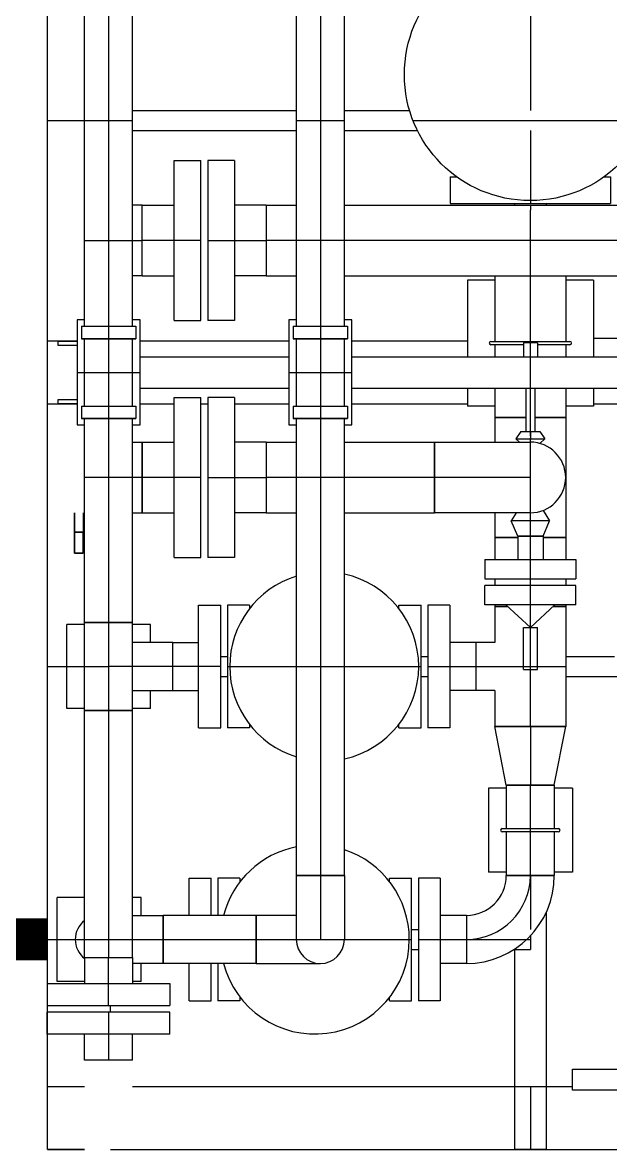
# Model space of a CAD drawing. Header units: inches. Extents: x 517790 to 538444, y 301815 to 302461.
# Drawn here: x 517877.428 to 517878.875, y 302324.269 to 302327.042 of the extents above; entities that cross this region are included whole.
import ezdxf

# ---------------------------------------------------------------- set-up
doc = ezdxf.new("R2010")
doc.units = ezdxf.units.IN
doc.header["$MEASUREMENT"] = 0
doc.layers.add('电气-接地设计-接地线', color=3, linetype='接地线')
doc.layers.add('硅胶总平面底图 工艺装置区', color=253, linetype='Continuous')
doc.styles.add('EESLTYPE', font='TXT.shx')
doc.linetypes.add('接地线', pattern='A,500,["/",EESLTYPE,S=200,R=0,X=0,Y=-100],-200,60,-200', length=960)

msp = doc.modelspace()

# ---------------------------------------------------------------- linework, layer by layer
at = {"layer": '电气-接地设计-接地线', "color": 1, "linetype": '接地线', "ltscale": 0.005, "const_width": 0.1033}
msp.add_lwpolyline([(517875.4226, 302324.7859), (517877.4893, 302324.7859)], dxfattribs=at)
at = {"layer": '硅胶总平面底图 工艺装置区', "color": 253, "linetype": 'Continuous', "lineweight": -3}
for p, q in [((517877.4893, 302326.5928), (517877.4893, 302329.0389)), ((517877.581, 302326.2946), (517877.581, 302328.5528)), ((517877.6401, 302328.5528), (517877.6401, 302326.2946)), ((517877.6991, 302326.2946), (517877.6991, 302328.5528)), ((517878.1019, 302326.2946), (517878.1019, 302327.8811)), ((517878.1609, 302327.8811), (517878.1609, 302326.2946)), ((517878.22, 302326.2946), (517878.22, 302327.8811)), ((517878.6776, 302327.2305), (517878.6776, 302326.8257)), ((517877.6991, 302326.8257), (517878.1019, 302326.8257)), ((517878.22, 302326.8257), (517878.3804, 302326.8257)), ((517877.4893, 302326.8009), (517877.6991, 302326.8009)), ((517878.1019, 302326.8009), (517878.22, 302326.8009)), ((517878.3889, 302326.8009), (517878.6776, 302326.8009)), ((517878.6776, 302326.8009), (517878.9663, 302326.8009)), ((517877.6991, 302326.7761), (517878.1019, 302326.7761)), ((517878.22, 302326.7761), (517878.3998, 302326.7761)), ((517878.6776, 302326.7761), (517878.6776, 302326.597)), ((517877.8015, 302326.5059), (517877.8015, 302326.7028)), ((517877.8015, 302326.7028), (517877.8672, 302326.7028)), ((517877.8672, 302326.5059), (517877.8672, 302326.7028)), ((517877.8837, 302326.7028), (517877.8837, 302326.5059)), ((517877.9493, 302326.7028), (517877.8837, 302326.7028)), ((517877.9493, 302326.7028), (517877.9493, 302326.5059)), ((517878.4807, 302326.6626), (517878.4958, 302326.6626)), ((517878.4807, 302326.6626), (517878.4807, 302326.597)), ((517878.8594, 302326.6626), (517878.8744, 302326.6626)), ((517878.8744, 302326.6626), (517878.8744, 302326.597)), ((517878.4807, 302326.597), (517878.6776, 302326.597)), ((517878.6388, 302326.597), (517878.6388, 302326.5928)), ((517878.6776, 302326.597), (517878.8744, 302326.597)), ((517878.7163, 302326.597), (517878.7163, 302326.5928)), ((517877.4893, 302326.419), (517877.4893, 302326.5928)), ((517877.7228, 302326.5928), (517877.6991, 302326.5928)), ((517877.7228, 302326.419), (517877.7228, 302326.5928)), ((517877.7228, 302326.5059), (517877.7228, 302326.5928)), ((517877.7228, 302326.5928), (517877.8015, 302326.5928)), ((517878.028, 302326.5928), (517877.9493, 302326.5928)), ((517878.028, 302326.5928), (517878.028, 302326.5059)), ((517878.028, 302326.5928), (517878.028, 302326.419)), ((517878.028, 302326.5928), (517878.1019, 302326.5928)), ((517878.22, 302326.5928), (517878.958, 302326.5928)), ((517878.6776, 302326.5928), (517878.6776, 302326.5805)), ((517878.6776, 302326.4362), (517878.6776, 302326.5805)), ((517877.581, 302326.5059), (517877.6991, 302326.5059)), ((517877.6991, 302326.5059), (517877.7228, 302326.5059)), ((517877.8672, 302326.5059), (517877.7228, 302326.5059)), ((517877.7228, 302326.419), (517877.7228, 302326.5059)), ((517877.8015, 302326.3091), (517877.8015, 302326.5059)), ((517877.8672, 302326.3091), (517877.8672, 302326.5059)), ((517877.8837, 302326.5059), (517878.028, 302326.5059)), ((517877.8837, 302326.5059), (517877.8837, 302326.3091)), ((517877.9493, 302326.5059), (517877.9493, 302326.3091)), ((517878.028, 302326.5059), (517878.028, 302326.419)), ((517878.1019, 302326.5059), (517878.028, 302326.5059)), ((517878.22, 302326.5059), (517878.1019, 302326.5059)), ((517878.958, 302326.5059), (517878.22, 302326.5059)), ((517878.6776, 302326.419), (517878.6776, 302326.4362)), ((517877.4893, 302326.0095), (517877.4893, 302326.419)), ((517877.7228, 302326.419), (517877.6991, 302326.419)), ((517877.7228, 302326.419), (517877.8015, 302326.419)), ((517878.028, 302326.419), (517877.9493, 302326.419)), ((517878.028, 302326.419), (517878.1019, 302326.419)), ((517878.22, 302326.419), (517878.958, 302326.419)), ((517878.5226, 302326.4081), (517878.5226, 302326.2197)), ((517878.5906, 302326.4081), (517878.5226, 302326.4081)), ((517878.5906, 302326.419), (517878.5906, 302326.2573)), ((517878.6776, 302326.2573), (517878.6776, 302326.419)), ((517878.7645, 302326.419), (517878.7645, 302326.2573)), ((517878.8326, 302326.4081), (517878.7645, 302326.4081)), ((517878.8326, 302326.4081), (517878.8326, 302326.2197)), ((517877.581, 302326.3101), (517877.5626, 302326.3101)), ((517877.581, 302326.3101), (517877.5626, 302326.3101)), ((517877.5626, 302326.3101), (517877.5626, 302326.0518)), ((517877.5626, 302326.3101), (517877.5626, 302326.0518)), ((517877.5729, 302326.2946), (517877.6401, 302326.2946)), ((517877.5729, 302326.2946), (517877.6401, 302326.2946)), ((517877.5729, 302326.2946), (517877.5729, 302326.2636)), ((517877.6401, 302326.2946), (517877.6401, 302326.2636)), ((517877.6401, 302326.2946), (517877.7073, 302326.2946)), ((517877.6401, 302326.2946), (517877.7073, 302326.2946)), ((517877.7176, 302326.3101), (517877.6991, 302326.3101)), ((517877.7176, 302326.3101), (517877.6991, 302326.3101)), ((517877.7073, 302326.2946), (517877.7073, 302326.2636)), ((517877.7176, 302326.0518), (517877.7176, 302326.3101)), ((517877.7176, 302326.0518), (517877.7176, 302326.3101)), ((517877.8015, 302326.3091), (517877.8672, 302326.3091)), ((517877.9493, 302326.3091), (517877.8837, 302326.3091)), ((517878.1019, 302326.3101), (517878.0834, 302326.3101)), ((517878.1019, 302326.3101), (517878.0834, 302326.3101)), ((517878.0834, 302326.3101), (517878.0834, 302326.0518)), ((517878.0834, 302326.3101), (517878.0834, 302326.0518)), ((517878.0938, 302326.2946), (517878.1609, 302326.2946)), ((517878.0938, 302326.2946), (517878.1609, 302326.2946)), ((517878.0938, 302326.2946), (517878.0938, 302326.2636)), ((517878.1609, 302326.2946), (517878.1609, 302326.2636)), ((517878.1609, 302326.2946), (517878.2281, 302326.2946)), ((517878.1609, 302326.2946), (517878.2281, 302326.2946)), ((517878.2384, 302326.3101), (517878.22, 302326.3101)), ((517878.2384, 302326.3101), (517878.22, 302326.3101)), ((517878.2281, 302326.2946), (517878.2281, 302326.2636)), ((517878.2384, 302326.0518), (517878.2384, 302326.3101)), ((517878.2384, 302326.0518), (517878.2384, 302326.3101)), ((517877.6401, 302326.2636), (517877.5729, 302326.2636)), ((517877.5729, 302326.2636), (517877.6401, 302326.2636)), ((517877.581, 302326.0983), (517877.581, 302326.2636)), ((517877.6401, 302326.2636), (517877.6401, 302326.0983)), ((517877.7073, 302326.2636), (517877.6401, 302326.2636)), ((517877.6401, 302326.2636), (517877.7073, 302326.2636)), ((517877.6991, 302326.0983), (517877.6991, 302326.2636)), ((517878.1609, 302326.2636), (517878.0938, 302326.2636)), ((517878.0938, 302326.2636), (517878.1609, 302326.2636)), ((517878.1019, 302326.0983), (517878.1019, 302326.2636)), ((517878.1609, 302326.2636), (517878.1609, 302326.0983)), ((517878.2281, 302326.2636), (517878.1609, 302326.2636)), ((517878.1609, 302326.2636), (517878.2281, 302326.2636)), ((517878.22, 302326.0983), (517878.22, 302326.2636)), ((517878.8326, 302326.2651), (517878.9187, 302326.2651)), ((517877.4893, 302326.1034), (517877.4893, 302326.2584)), ((517877.4893, 302326.2584), (517877.5626, 302326.2584)), ((517877.5151, 302326.2574), (517877.5151, 302326.2481)), ((517877.5626, 302326.2574), (517877.5151, 302326.2574)), ((517877.5151, 302326.2481), (517877.5626, 302326.2481)), ((517877.7176, 302326.2584), (517878.0834, 302326.2584)), ((517878.2384, 302326.2584), (517878.5226, 302326.2584)), ((517878.5805, 302326.2573), (517878.7747, 302326.2573)), ((517878.6604, 302326.249), (517878.5805, 302326.249)), ((517878.5906, 302326.249), (517878.5906, 302326.2197)), ((517878.6604, 302326.254), (517878.6604, 302326.2197)), ((517878.6948, 302326.254), (517878.6604, 302326.254)), ((517878.6776, 302326.2023), (517878.6776, 302326.2573)), ((517878.6948, 302326.254), (517878.6948, 302326.2197)), ((517878.7747, 302326.249), (517878.6948, 302326.249)), ((517878.7645, 302326.249), (517878.7645, 302326.2197)), ((517877.7176, 302326.2197), (517878.0834, 302326.2197)), ((517878.2384, 302326.2197), (517879.1073, 302326.2197)), ((517877.5626, 302326.1809), (517877.581, 302326.1809)), ((517877.581, 302326.1809), (517877.6991, 302326.1809)), ((517877.6991, 302326.1809), (517877.7176, 302326.1809)), ((517878.0834, 302326.1809), (517878.1019, 302326.1809)), ((517878.1019, 302326.1809), (517878.22, 302326.1809)), ((517878.22, 302326.1809), (517878.2384, 302326.1809)), ((517878.6776, 302326.1629), (517878.6776, 302326.2023)), ((517878.6776, 302326.1629), (517878.6776, 302326.1629)), ((517878.6776, 302326.1629), (517878.6776, 302326.1629)), ((517878.6776, 302326.1422), (517878.6776, 302326.1629)), ((517877.7176, 302326.1422), (517878.0834, 302326.1422)), ((517878.2384, 302326.1422), (517879.1073, 302326.1422)), ((517878.5226, 302326.1422), (517878.5226, 302326.0981)), ((517878.5906, 302326.1422), (517878.5906, 302326.0701)), ((517878.6666, 302326.1422), (517878.6666, 302326.0358)), ((517878.6776, 302326.0358), (517878.6776, 302326.1422)), ((517878.6886, 302326.1422), (517878.6886, 302326.0358)), ((517878.7645, 302326.1422), (517878.7645, 302326.0701)), ((517878.8326, 302326.1422), (517878.8326, 302326.0981)), ((517877.4893, 302326.1034), (517877.5626, 302326.1034)), ((517877.5151, 302326.1138), (517877.5151, 302326.1045)), ((517877.5626, 302326.1138), (517877.5151, 302326.1138)), ((517877.5151, 302326.1045), (517877.5626, 302326.1045)), ((517877.5729, 302326.0983), (517877.6401, 302326.0983)), ((517877.5729, 302326.0983), (517877.6401, 302326.0983)), ((517877.5729, 302326.0983), (517877.5729, 302326.0673)), ((517877.6401, 302326.0983), (517877.6401, 302326.0673)), ((517877.6401, 302326.0983), (517877.7073, 302326.0983)), ((517877.6401, 302326.0983), (517877.7073, 302326.0983)), ((517877.7073, 302326.0983), (517877.7073, 302326.0673)), ((517877.7176, 302326.1034), (517877.8015, 302326.1034)), ((517877.8015, 302325.9226), (517877.8015, 302326.1194)), ((517877.8015, 302326.1194), (517877.8672, 302326.1194)), ((517877.8672, 302325.9226), (517877.8672, 302326.1194)), ((517877.8672, 302326.1034), (517877.8837, 302326.1034)), ((517877.8837, 302326.1194), (517877.8837, 302325.9226)), ((517877.9493, 302326.1194), (517877.8837, 302326.1194)), ((517877.9493, 302326.1194), (517877.9493, 302325.9226)), ((517877.9493, 302326.1034), (517878.0834, 302326.1034)), ((517878.0938, 302326.0983), (517878.1609, 302326.0983)), ((517878.0938, 302326.0983), (517878.1609, 302326.0983)), ((517878.0938, 302326.0983), (517878.0938, 302326.0673)), ((517878.1609, 302326.0983), (517878.1609, 302326.0673)), ((517878.1609, 302326.0983), (517878.2281, 302326.0983)), ((517878.1609, 302326.0983), (517878.2281, 302326.0983)), ((517878.2281, 302326.0983), (517878.2281, 302326.0673)), ((517878.2384, 302326.1034), (517878.5226, 302326.1034)), ((517878.5906, 302326.0981), (517878.5226, 302326.0981)), ((517878.8326, 302326.0981), (517878.7645, 302326.0981)), ((517878.8326, 302326.1034), (517878.9187, 302326.1034)), ((517878.5906, 302326.0701), (517878.6666, 302326.0701)), ((517878.5906, 302326.0701), (517878.5906, 302326.0095)), ((517878.6666, 302326.0701), (517878.5906, 302326.0701)), ((517878.6886, 302326.0701), (517878.7645, 302326.0701)), ((517878.7645, 302326.0701), (517878.6886, 302326.0701)), ((517878.7645, 302326.0701), (517878.7645, 302325.7751)), ((517877.5626, 302326.0518), (517877.581, 302326.0518)), ((517877.5626, 302326.0518), (517877.581, 302326.0518)), ((517877.6401, 302326.0673), (517877.5729, 302326.0673)), ((517877.5729, 302326.0673), (517877.6401, 302326.0673)), ((517877.581, 302325.5657), (517877.581, 302326.0673)), ((517877.6401, 302326.0673), (517877.6401, 302325.5657)), ((517877.7073, 302326.0673), (517877.6401, 302326.0673)), ((517877.6401, 302326.0673), (517877.7073, 302326.0673)), ((517877.6991, 302325.5657), (517877.6991, 302326.0673)), ((517877.6991, 302326.0518), (517877.7176, 302326.0518)), ((517877.6991, 302326.0518), (517877.7176, 302326.0518)), ((517878.0834, 302326.0518), (517878.1019, 302326.0518)), ((517878.0834, 302326.0518), (517878.1019, 302326.0518)), ((517878.1609, 302326.0673), (517878.0938, 302326.0673)), ((517878.0938, 302326.0673), (517878.1609, 302326.0673)), ((517878.1019, 302324.9434), (517878.1019, 302326.0673)), ((517878.1609, 302326.0673), (517878.1609, 302324.9434)), ((517878.2281, 302326.0673), (517878.1609, 302326.0673)), ((517878.1609, 302326.0673), (517878.2281, 302326.0673)), ((517878.22, 302324.9434), (517878.22, 302326.0673)), ((517878.22, 302326.0518), (517878.2384, 302326.0518)), ((517878.22, 302326.0518), (517878.2384, 302326.0518)), ((517878.6538, 302326.0358), (517878.642, 302326.018)), ((517878.642, 302326.018), (517878.6776, 302326.018)), ((517878.6505, 302326.0095), (517878.642, 302326.018)), ((517878.6538, 302326.0358), (517878.6776, 302326.0358)), ((517878.6776, 302326.0358), (517878.6776, 302326.0245)), ((517878.6776, 302326.0358), (517878.7013, 302326.0358)), ((517878.6776, 302326.0245), (517878.6776, 302326.0358)), ((517878.6776, 302326.0245), (517878.6776, 302326.0194)), ((517878.6776, 302326.0194), (517878.6776, 302326.0194)), ((517878.6776, 302325.7785), (517878.6776, 302326.0194)), ((517878.6776, 302326.018), (517878.7132, 302326.018)), ((517878.7013, 302326.0358), (517878.7132, 302326.018)), ((517878.7013, 302326.0062), (517878.7132, 302326.018)), ((517877.4893, 302325.8357), (517877.4893, 302326.0095)), ((517877.6991, 302326.0095), (517877.7228, 302326.0095)), ((517877.7228, 302326.0095), (517877.7228, 302325.8357)), ((517877.7228, 302325.9226), (517877.7228, 302326.0095)), ((517877.7228, 302326.0095), (517877.8015, 302326.0095)), ((517878.028, 302326.0095), (517877.9493, 302326.0095)), ((517878.028, 302326.0095), (517878.028, 302325.9226)), ((517878.028, 302326.0095), (517878.028, 302325.8357)), ((517878.028, 302326.0095), (517878.1019, 302326.0095)), ((517878.22, 302326.0095), (517878.4414, 302326.0095)), ((517878.4414, 302325.8357), (517878.4414, 302326.0095)), ((517878.4414, 302326.0095), (517878.6776, 302326.0095)), ((517878.4414, 302326.0095), (517878.4414, 302325.8357)), ((517877.6991, 302325.9226), (517877.581, 302325.9226)), ((517877.7228, 302325.9226), (517877.6991, 302325.9226)), ((517877.8672, 302325.9226), (517877.7228, 302325.9226)), ((517877.7228, 302325.8357), (517877.7228, 302325.9226)), ((517877.8015, 302325.7257), (517877.8015, 302325.9226)), ((517877.8672, 302325.7257), (517877.8672, 302325.9226)), ((517877.8837, 302325.9226), (517878.028, 302325.9226)), ((517877.8837, 302325.9226), (517877.8837, 302325.7257)), ((517877.9493, 302325.9226), (517877.9493, 302325.7257)), ((517878.028, 302325.9226), (517878.028, 302325.8357)), ((517878.1019, 302325.9226), (517878.028, 302325.9226)), ((517878.22, 302325.9226), (517878.1019, 302325.9226)), ((517878.4414, 302325.9226), (517878.22, 302325.9226)), ((517878.4414, 302325.9226), (517878.4414, 302325.9226)), ((517878.4414, 302325.9226), (517878.4414, 302325.9226)), ((517878.6776, 302325.9226), (517878.4414, 302325.9226)), ((517877.4893, 302324.6778), (517877.4893, 302325.8357)), ((517877.5564, 302325.7883), (517877.5564, 302325.8357)), ((517877.5564, 302325.8357), (517877.5564, 302325.7883)), ((517877.5771, 302325.8357), (517877.5771, 302325.7883)), ((517877.5771, 302325.8357), (517877.5771, 302325.7883)), ((517877.6991, 302325.8357), (517877.7228, 302325.8357)), ((517877.7228, 302325.8357), (517877.8015, 302325.8357)), ((517878.028, 302325.8357), (517877.9493, 302325.8357)), ((517878.028, 302325.8357), (517878.1019, 302325.8357)), ((517878.22, 302325.8357), (517878.4414, 302325.8357)), ((517878.6776, 302325.8357), (517878.4414, 302325.8357)), ((517878.5906, 302325.8357), (517878.5906, 302325.7751)), ((517878.6428, 302325.8357), (517878.6308, 302325.8162)), ((517878.7088, 302325.8414), (517878.7243, 302325.8162)), ((517878.6776, 302325.8162), (517878.6308, 302325.8162)), ((517878.6464, 302325.7784), (517878.6308, 302325.8162)), ((517878.7243, 302325.8162), (517878.6776, 302325.8162)), ((517878.7088, 302325.7784), (517878.7243, 302325.8162)), ((517877.5564, 302325.7883), (517877.5564, 302325.7366)), ((517877.5564, 302325.7366), (517877.5564, 302325.7883)), ((517877.5771, 302325.7883), (517877.5564, 302325.7883)), ((517877.5564, 302325.7883), (517877.5771, 302325.7883)), ((517877.5771, 302325.7883), (517877.5564, 302325.7883)), ((517877.5771, 302325.7366), (517877.5771, 302325.7883)), ((517877.5771, 302325.7366), (517877.5771, 302325.7883)), ((517878.5906, 302325.7751), (517878.6464, 302325.7751)), ((517878.6464, 302325.7751), (517878.5906, 302325.7751)), ((517878.5906, 302325.7751), (517878.5906, 302325.721)), ((517878.6388, 302325.7751), (517878.6388, 302325.7751)), ((517878.6464, 302325.7784), (517878.6776, 302325.7784)), ((517878.6464, 302325.7784), (517878.6464, 302325.721)), ((517878.6776, 302325.7784), (517878.6464, 302325.7784)), ((517878.6776, 302325.7784), (517878.6776, 302325.7785)), ((517878.6776, 302325.6734), (517878.6776, 302325.7784)), ((517878.6776, 302325.7784), (517878.7088, 302325.7784)), ((517878.6776, 302325.7784), (517878.6776, 302325.7784)), ((517878.7088, 302325.7784), (517878.6776, 302325.7784)), ((517878.7088, 302325.7784), (517878.7088, 302325.721)), ((517878.7088, 302325.7751), (517878.7645, 302325.7751)), ((517878.7645, 302325.7751), (517878.7088, 302325.7751)), ((517878.7163, 302325.7751), (517878.7163, 302325.7751)), ((517878.7645, 302325.7751), (517878.7645, 302325.721)), ((517877.5564, 302325.7366), (517877.5771, 302325.7366)), ((517877.5771, 302325.7366), (517877.5564, 302325.7366)), ((517877.8015, 302325.7257), (517877.8672, 302325.7257)), ((517877.9493, 302325.7257), (517877.8837, 302325.7257)), ((517878.566, 302325.721), (517878.6776, 302325.721)), ((517878.566, 302325.721), (517878.566, 302325.6734)), ((517878.6776, 302325.721), (517878.7891, 302325.721)), ((517878.7891, 302325.721), (517878.7891, 302325.6734)), ((517878.566, 302325.6734), (517878.6776, 302325.6734)), ((517878.6776, 302325.6569), (517878.566, 302325.6569)), ((517878.566, 302325.6094), (517878.566, 302325.6569)), ((517878.5906, 302325.6734), (517878.5906, 302325.6569)), ((517878.6776, 302325.6734), (517878.7891, 302325.6734)), ((517878.6776, 302325.6569), (517878.6776, 302325.6734)), ((517878.7891, 302325.6569), (517878.6776, 302325.6569)), ((517878.6776, 302325.6051), (517878.6776, 302325.6569)), ((517878.7645, 302325.6734), (517878.7645, 302325.6569)), ((517878.7891, 302325.6094), (517878.7891, 302325.6569)), ((517877.8615, 302325.4576), (517877.8615, 302325.6085)), ((517877.8615, 302325.6085), (517877.9157, 302325.6085)), ((517877.9157, 302325.4576), (517877.9157, 302325.6085)), ((517877.9322, 302325.6085), (517877.9322, 302325.4576)), ((517877.9863, 302325.6085), (517877.9322, 302325.6085)), ((517877.9863, 302325.6085), (517877.9863, 302325.5996)), ((517878.3544, 302325.5996), (517878.3544, 302325.6085)), ((517878.3544, 302325.6085), (517878.4086, 302325.6085)), ((517878.4086, 302325.4576), (517878.4086, 302325.6085)), ((517878.4251, 302325.6085), (517878.4251, 302325.4576)), ((517878.4792, 302325.6085), (517878.4251, 302325.6085)), ((517878.4792, 302325.6085), (517878.4792, 302325.4576)), ((517878.6776, 302325.6094), (517878.566, 302325.6094)), ((517878.5906, 302325.6094), (517878.5906, 302325.6051)), ((517878.5906, 302325.6051), (517878.622, 302325.6051)), ((517878.5906, 302325.6051), (517878.5906, 302325.5167)), ((517878.622, 302325.6051), (517878.5906, 302325.6051)), ((517878.6776, 302325.5536), (517878.6174, 302325.6094)), ((517878.7891, 302325.6094), (517878.6776, 302325.6094)), ((517878.6776, 302325.5536), (517878.7378, 302325.6094)), ((517878.6776, 302325.4503), (517878.6776, 302325.6051)), ((517878.6776, 302325.6051), (517878.6776, 302325.6051)), ((517878.6776, 302325.6051), (517878.6776, 302325.6051)), ((517878.7332, 302325.6051), (517878.7645, 302325.6051)), ((517878.7645, 302325.6051), (517878.7332, 302325.6051)), ((517878.7645, 302325.6094), (517878.7645, 302325.6051)), ((517878.7645, 302325.6051), (517878.7645, 302325.3101)), ((517877.581, 302325.5609), (517877.5368, 302325.5609)), ((517877.5368, 302325.3543), (517877.5368, 302325.5609)), ((517877.6991, 302325.5657), (517877.581, 302325.5657)), ((517877.581, 302325.3495), (517877.581, 302325.5657)), ((517877.581, 302325.5657), (517877.6991, 302325.5657)), ((517877.6401, 302325.5657), (517877.6401, 302325.5657)), ((517877.6401, 302325.5657), (517877.6401, 302325.3495)), ((517877.6443, 302325.5657), (517877.6443, 302325.5657)), ((517877.6991, 302325.3495), (517877.6991, 302325.5657)), ((517877.7434, 302325.5609), (517877.6991, 302325.5609)), ((517877.7434, 302325.5167), (517877.7434, 302325.5609)), ((517878.6604, 302325.4503), (517878.6604, 302325.5536)), ((517878.6604, 302325.5536), (517878.6948, 302325.5536)), ((517878.6948, 302325.4503), (517878.6948, 302325.5536)), ((517877.7976, 302325.5167), (517877.6991, 302325.5167)), ((517877.7976, 302325.4576), (517877.7976, 302325.5167)), ((517877.7976, 302325.5167), (517877.8615, 302325.5167)), ((517877.7976, 302325.4576), (517877.7976, 302325.5167)), ((517878.5432, 302325.5167), (517878.4792, 302325.5167)), ((517878.5432, 302325.5167), (517878.5432, 302325.3985)), ((517878.5906, 302325.5167), (517878.5432, 302325.5167)), ((517878.5432, 302325.5167), (517878.5432, 302325.4576)), ((517877.9157, 302325.4824), (517877.9322, 302325.4824)), ((517878.4086, 302325.4824), (517878.4251, 302325.4824)), ((517878.5432, 302325.4824), (517878.5432, 302325.4824)), ((517878.7645, 302325.4824), (517878.8847, 302325.4824)), ((517877.4893, 302325.4576), (517877.6401, 302325.4576)), ((517877.6991, 302325.4576), (517877.6401, 302325.4576)), ((517877.7976, 302325.4576), (517877.6991, 302325.4576)), ((517877.7975, 302325.4576), (517877.7976, 302325.4576)), ((517877.9157, 302325.4576), (517877.7976, 302325.4576)), ((517877.7976, 302325.3985), (517877.7976, 302325.4576)), ((517877.7976, 302325.4576), (517877.7976, 302325.4576)), ((517877.7976, 302325.3985), (517877.7976, 302325.4576)), ((517877.8615, 302325.3067), (517877.8615, 302325.4576)), ((517877.9157, 302325.3067), (517877.9157, 302325.4576)), ((517877.9157, 302325.4328), (517877.9322, 302325.4328)), ((517877.9322, 302325.4576), (517877.9322, 302325.3067)), ((517877.9322, 302325.4576), (517878.4086, 302325.4576)), ((517878.4086, 302325.3067), (517878.4086, 302325.4576)), ((517878.4086, 302325.4328), (517878.4251, 302325.4328)), ((517878.4251, 302325.4576), (517878.5432, 302325.4576)), ((517878.4251, 302325.4576), (517878.4251, 302325.3067)), ((517878.4792, 302325.4576), (517878.4792, 302325.3067)), ((517878.5432, 302325.4576), (517878.5432, 302325.4576)), ((517878.5432, 302325.4576), (517878.6604, 302325.4576)), ((517878.5432, 302325.4576), (517878.5432, 302325.3985)), ((517878.5432, 302325.4328), (517878.5432, 302325.4328)), ((517878.6604, 302325.4576), (517878.6776, 302325.4576)), ((517878.6604, 302325.4503), (517878.6948, 302325.4503)), ((517878.6776, 302325.4576), (517878.7645, 302325.4576)), ((517878.6776, 302325.3101), (517878.6776, 302325.4503)), ((517878.7645, 302325.4328), (517878.8916, 302325.4328)), ((517877.6991, 302325.3985), (517877.7976, 302325.3985)), ((517877.7434, 302325.3543), (517877.7434, 302325.3985)), ((517877.7976, 302325.3985), (517877.8615, 302325.3985)), ((517878.5432, 302325.3985), (517878.4792, 302325.3985)), ((517878.5906, 302325.3985), (517878.5432, 302325.3985)), ((517878.5906, 302325.3985), (517878.5906, 302325.3101)), ((517877.581, 302325.3543), (517877.5368, 302325.3543)), ((517877.581, 302325.3495), (517877.6991, 302325.3495)), ((517877.581, 302324.7418), (517877.581, 302325.3495)), ((517877.6991, 302325.3495), (517877.581, 302325.3495)), ((517877.6401, 302325.3495), (517877.6401, 302324.7418)), ((517877.6401, 302325.3495), (517877.6401, 302325.3495)), ((517877.6401, 302325.3495), (517877.6401, 302325.3495)), ((517877.7434, 302325.3543), (517877.6991, 302325.3543)), ((517877.6991, 302324.7418), (517877.6991, 302325.3495)), ((517877.8615, 302325.3067), (517877.9157, 302325.3067)), ((517877.9863, 302325.3067), (517877.9322, 302325.3067)), ((517877.9863, 302325.3155), (517877.9863, 302325.3067)), ((517878.3544, 302325.3067), (517878.3544, 302325.3155)), ((517878.3544, 302325.3067), (517878.4086, 302325.3067)), ((517878.4792, 302325.3067), (517878.4251, 302325.3067)), ((517878.5906, 302325.3101), (517878.7645, 302325.3101)), ((517878.7645, 302325.3101), (517878.5906, 302325.3101)), ((517878.6185, 302325.1657), (517878.5906, 302325.3101)), ((517878.6388, 302325.3101), (517878.6388, 302325.3101)), ((517878.6776, 302325.3101), (517878.6776, 302325.3101)), ((517878.6776, 302325.3101), (517878.6776, 302325.1657)), ((517878.7163, 302325.3101), (517878.7163, 302325.3101)), ((517878.7366, 302325.1657), (517878.7645, 302325.3101)), ((517878.6185, 302325.1579), (517878.5743, 302325.1579)), ((517878.5743, 302325.1579), (517878.5743, 302324.9512)), ((517878.6776, 302325.1657), (517878.6185, 302325.1657)), ((517878.6185, 302325.1657), (517878.6185, 302325.0587)), ((517878.6185, 302325.1657), (517878.7366, 302325.1657)), ((517878.6776, 302325.0587), (517878.6776, 302325.1657)), ((517878.7366, 302325.1657), (517878.6776, 302325.1657)), ((517878.7366, 302325.1657), (517878.7366, 302325.0587)), ((517878.7809, 302325.1579), (517878.7366, 302325.1579)), ((517878.7809, 302325.1579), (517878.7809, 302324.9512)), ((517878.6084, 302325.0587), (517878.7468, 302325.0587)), ((517878.7468, 302325.0504), (517878.6084, 302325.0504)), ((517878.6185, 302325.0504), (517878.6185, 302324.9434)), ((517878.6776, 302325.0504), (517878.6776, 302325.0587)), ((517878.6776, 302324.9434), (517878.6776, 302325.0504)), ((517878.7366, 302325.0504), (517878.7366, 302324.9434)), ((517877.8384, 302324.845), (517877.8384, 302324.9369)), ((517877.8384, 302324.9369), (517877.8926, 302324.9369)), ((517877.8926, 302324.845), (517877.8926, 302324.9369)), ((517877.9091, 302324.9369), (517877.9091, 302324.845)), ((517877.9632, 302324.9369), (517877.9091, 302324.9369)), ((517877.9632, 302324.9369), (517877.9632, 302324.928)), ((517878.22, 302324.9434), (517878.1019, 302324.9434)), ((517878.1019, 302324.7859), (517878.1019, 302324.9434)), ((517878.1019, 302324.9434), (517878.22, 302324.9434)), ((517878.1609, 302324.9434), (517878.1609, 302324.9434)), ((517878.1609, 302324.9434), (517878.1609, 302324.9434)), ((517878.1609, 302324.9434), (517878.1609, 302324.7859)), ((517878.22, 302324.9434), (517878.22, 302324.7859)), ((517878.3313, 302324.928), (517878.3313, 302324.9369)), ((517878.3313, 302324.9369), (517878.3855, 302324.9369)), ((517878.3855, 302324.7859), (517878.3855, 302324.9369)), ((517878.402, 302324.9369), (517878.402, 302324.7859)), ((517878.4561, 302324.9369), (517878.402, 302324.9369)), ((517878.4561, 302324.9369), (517878.4561, 302324.7859)), ((517878.6185, 302324.9512), (517878.5743, 302324.9512)), ((517878.6185, 302324.9434), (517878.7366, 302324.9434)), ((517878.6776, 302324.9434), (517878.6185, 302324.9434)), ((517878.6776, 302324.9434), (517878.6776, 302324.9434)), ((517878.6776, 302324.9434), (517878.6776, 302324.9434)), ((517878.7366, 302324.9434), (517878.6776, 302324.9434)), ((517878.6776, 302324.9434), (517878.6776, 302324.8107)), ((517878.7809, 302324.9512), (517878.7366, 302324.9512)), ((517877.5137, 302324.6826), (517877.5137, 302324.8893)), ((517877.581, 302324.8893), (517877.5137, 302324.8893)), ((517877.7203, 302324.8893), (517877.6991, 302324.8893)), ((517877.7203, 302324.845), (517877.7203, 302324.8893)), ((517878.7163, 302324.8519), (517878.7163, 302324.2693)), ((517877.6991, 302324.845), (517877.7745, 302324.845)), ((517877.7745, 302324.7269), (517877.7745, 302324.845)), ((517878.0034, 302324.845), (517877.7745, 302324.845)), ((517877.7745, 302324.845), (517877.7745, 302324.7269)), ((517878.0034, 302324.7269), (517878.0034, 302324.845)), ((517878.0034, 302324.845), (517878.0034, 302324.7859)), ((517878.1019, 302324.845), (517878.0034, 302324.845)), ((517878.5201, 302324.845), (517878.4561, 302324.845)), ((517878.5201, 302324.845), (517878.5201, 302324.7859)), ((517878.5201, 302324.845), (517878.5201, 302324.7269)), ((517878.3855, 302324.8107), (517878.402, 302324.8107)), ((517878.6776, 302324.7948), (517878.6776, 302324.7611)), ((517877.4893, 302324.7859), (517877.617, 302324.7859)), ((517877.617, 302324.7859), (517877.6991, 302324.7859)), ((517877.6991, 302324.7859), (517877.7745, 302324.7859)), ((517877.7745, 302324.7859), (517877.7744, 302324.7859)), ((517877.7745, 302324.7859), (517878.0034, 302324.7859)), ((517877.7745, 302324.7859), (517877.7745, 302324.7859)), ((517878.0035, 302324.7859), (517878.0034, 302324.7859)), ((517878.0034, 302324.7859), (517878.1019, 302324.7859)), ((517878.0034, 302324.7859), (517878.0034, 302324.7269)), ((517878.0035, 302324.7859), (517878.0035, 302324.7859)), ((517878.1019, 302324.7859), (517878.1609, 302324.7859)), ((517878.1609, 302324.7859), (517878.3855, 302324.7859)), ((517878.3855, 302324.635), (517878.3855, 302324.7859)), ((517878.402, 302324.7859), (517878.5201, 302324.7859)), ((517878.402, 302324.7859), (517878.402, 302324.635)), ((517878.4561, 302324.7859), (517878.4561, 302324.635)), ((517878.5201, 302324.7859), (517878.5201, 302324.7269)), ((517878.5201, 302324.7859), (517878.5201, 302324.7859)), ((517878.5201, 302324.7859), (517878.5201, 302324.7859)), ((517878.5201, 302324.7859), (517878.6776, 302324.7859)), ((517877.581, 302324.7418), (517877.6401, 302324.7418)), ((517877.581, 302324.7418), (517877.581, 302324.6778)), ((517877.581, 302324.7418), (517877.6991, 302324.7418)), ((517877.6401, 302324.6237), (517877.6401, 302324.7418)), ((517877.6401, 302324.7418), (517877.6991, 302324.7418)), ((517877.6991, 302324.7418), (517877.6991, 302324.6778)), ((517878.3855, 302324.7611), (517878.402, 302324.7611)), ((517878.637, 302324.7611), (517878.6776, 302324.7611)), ((517878.6388, 302324.7623), (517878.6388, 302324.2693)), ((517877.7745, 302324.7269), (517877.6991, 302324.7269)), ((517877.7203, 302324.6826), (517877.7203, 302324.7269)), ((517878.0034, 302324.7269), (517877.7745, 302324.7269)), ((517877.8384, 302324.635), (517877.8384, 302324.7269)), ((517877.8926, 302324.635), (517877.8926, 302324.7269)), ((517877.9091, 302324.7269), (517877.9091, 302324.635)), ((517878.0034, 302324.7269), (517878.1609, 302324.7269)), ((517878.5201, 302324.7269), (517878.4561, 302324.7269)), ((517877.4892, 302324.6778), (517877.6401, 302324.6778)), ((517877.4892, 302324.6778), (517877.4892, 302324.6237)), ((517877.4893, 302324.6237), (517877.4893, 302324.6778)), ((517877.581, 302324.6826), (517877.5137, 302324.6826)), ((517877.6401, 302324.6778), (517877.791, 302324.6778)), ((517877.7203, 302324.6826), (517877.6991, 302324.6826)), ((517877.791, 302324.6778), (517877.791, 302324.6237)), ((517877.8384, 302324.635), (517877.8926, 302324.635)), ((517877.9632, 302324.635), (517877.9091, 302324.635)), ((517877.9632, 302324.6439), (517877.9632, 302324.635)), ((517878.3313, 302324.635), (517878.3313, 302324.6439)), ((517878.3313, 302324.635), (517878.3855, 302324.635)), ((517878.4561, 302324.635), (517878.402, 302324.635)), ((517877.4892, 302324.6237), (517877.6401, 302324.6237)), ((517877.6401, 302324.6071), (517877.4892, 302324.6071)), ((517877.4892, 302324.553), (517877.4892, 302324.6071)), ((517877.4893, 302324.6071), (517877.4893, 302324.6237)), ((517877.4893, 302324.553), (517877.4893, 302324.6071)), ((517877.6401, 302324.6237), (517877.791, 302324.6237)), ((517877.6401, 302324.6071), (517877.6401, 302324.489)), ((517877.791, 302324.6071), (517877.6401, 302324.6071)), ((517877.6443, 302324.6071), (517877.6443, 302324.6237)), ((517877.791, 302324.553), (517877.791, 302324.6071)), ((517877.6401, 302324.553), (517877.4892, 302324.553)), ((517877.4893, 302324.2693), (517877.4893, 302324.553)), ((517877.581, 302324.489), (517877.581, 302324.553)), ((517877.791, 302324.553), (517877.6401, 302324.553)), ((517877.6991, 302324.489), (517877.6991, 302324.553)), ((517877.6991, 302324.489), (517877.581, 302324.489)), ((517877.6401, 302324.489), (517877.581, 302324.489)), ((517877.6991, 302324.489), (517877.6401, 302324.489)), ((517878.7809, 302324.4672), (517878.9187, 302324.4672)), ((517878.7809, 302324.4155), (517878.7809, 302324.4672)), ((517877.4893, 302324.2693), (517877.4893, 302324.4243)), ((517877.4893, 302324.4243), (517877.581, 302324.4243)), ((517877.6991, 302324.4243), (517878.7809, 302324.4243)), ((517878.6776, 302324.4243), (517878.6776, 302324.2693)), ((517878.9187, 302324.4155), (517878.7809, 302324.4155)), ((517877.581, 302324.2693), (517877.4893, 302324.2693)), ((517877.4893, 302324.2693), (517877.581, 302324.2693)), ((517877.6443, 302324.2693), (517877.6991, 302324.2693)), ((517877.6991, 302324.2693), (517878.9187, 302324.2693)), ((517878.7163, 302324.2693), (517878.6388, 302324.2693))]:
    msp.add_line(p, q, dxfattribs=at)
msp.add_circle((517878.6776, 302326.9138), 0.31, dxfattribs=at)
for centre, radius, start, end in [((517878.5805, 302326.2531), 0.00413, 90, 270), ((517878.7747, 302326.2531), 0.00413, 270, 90), ((517878.6776, 302325.9226), 0.0869, 270, 90), ((517878.6776, 302325.9226), 0.0869, 270, 90), ((517878.1704, 302325.4576), 0.2325, 0, 77.6828), ((517878.1704, 302325.4576), 0.2325, 107.1381, 252.8619), ((517878.1704, 302325.4576), 0.2325, 282.3172, 0), ((517878.6084, 302325.0546), 0.00413, 90, 270), ((517878.7468, 302325.0546), 0.00413, 270, 90), ((517878.1473, 302324.7859), 0.2325, 101.2642, 165.2857), ((517878.1473, 302324.7859), 0.2325, 0, 71.78), ((517878.5201, 302324.9434), 0.1575, 270, 0), ((517878.5201, 302324.9434), 0.2165, 270, 0), ((517878.5201, 302324.9434), 0.0984, 270, 0), ((517877.617, 302324.7859), 0.0591, 127.5092, 232.4908), ((517877.617, 302324.7859), 0.0591, 127.5092, 232.4908), ((517878.1473, 302324.7859), 0.2325, 194.7143, 0), ((517878.1609, 302324.7859), 0.0591, 180, 0), ((517878.1609, 302324.7859), 0.0591, 180, 0)]:
    msp.add_arc(centre, radius, start, end, dxfattribs=at)

doc.saveas('drawing.dxf')
